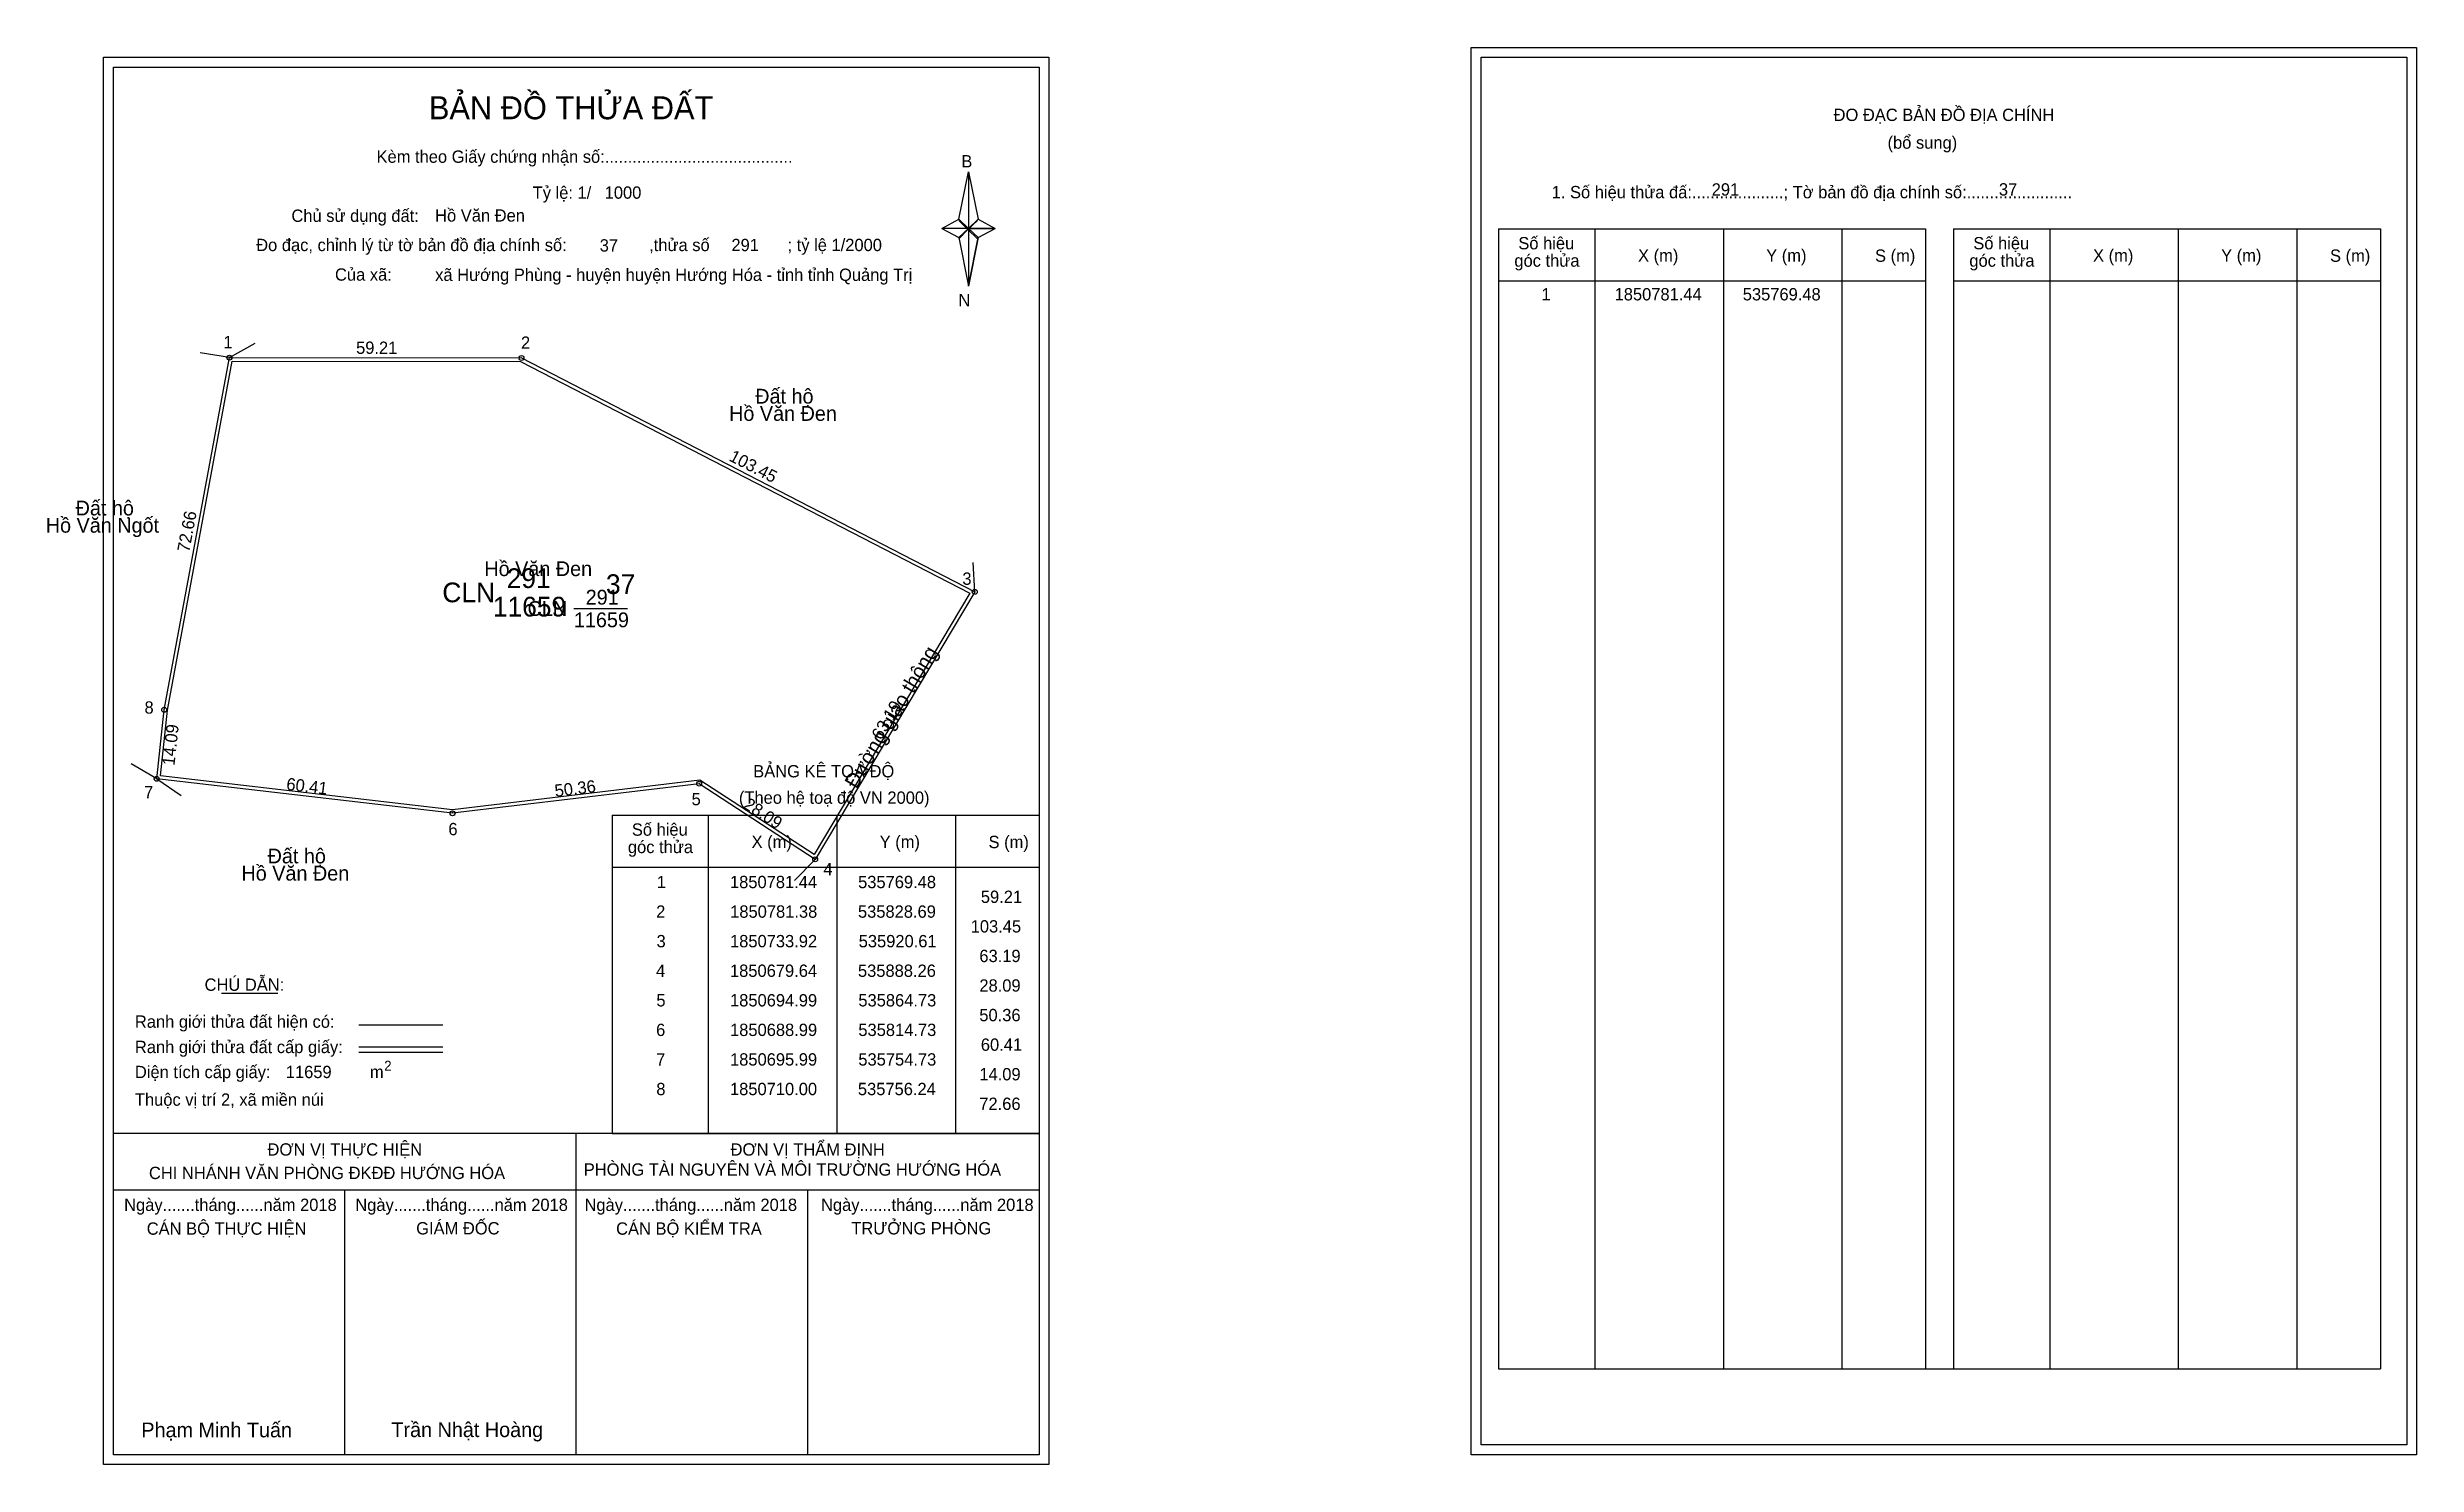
# Model space of a CAD drawing. Extents: x 535733 to 536213, y 1850557 to 1850844.
import ezdxf

# ---------------------------------------------------------------- set-up
doc = ezdxf.new("R2010")
doc.units = 0
for name, color, linetype in [('Level 1', 7, 'Continuous'), ('Level 10', 7, 'Continuous'), ('Level 11', 7, 'Continuous'), ('Level 13', 7, 'Continuous'), ('Level 2', 7, 'Continuous'), ('Level 27', 7, 'Continuous'), ('Level 3', 7, 'Continuous'), ('Level 36', 7, 'Continuous'), ('Level 4', 7, 'Continuous'), ('Level 49', 7, 'Continuous'), ('Level 5', 7, 'Continuous'), ('Level 53', 7, 'Continuous'), ('Level 55', 7, 'Continuous'), ('Level 6', 7, 'Continuous'), ('Level 63', 7, 'Continuous'), ('Level 7', 7, 'Continuous'), ('Level 8', 7, 'Continuous'), ('Level 9', 7, 'Continuous')]:
    doc.layers.add(name, color=color, linetype=linetype)

msp = doc.modelspace()

# ---------------------------------------------------------------- linework, layer by layer
at = {"layer": 'Level 1'}
for p, q in [((535745.97, 1850840.4), (535745.97, 1850840.4)), ((536023.29, 1850842.4), (536023.29, 1850842.4)), ((535917.39, 1850809.52), (535919.36, 1850819.16)), ((535919.36, 1850819.16), (535919.36, 1850807.64)), ((535919.36, 1850819.16), (535921.32, 1850809.52)), ((535913.94, 1850807.64), (535917.39, 1850809.52)), ((535917.39, 1850809.52), (535919.36, 1850807.64)), ((535919.21, 1850807.42), (535917.39, 1850809.3)), ((535919.36, 1850807.64), (535917.39, 1850805.8)), ((535919.21, 1850807.42), (535917.39, 1850805.58)), ((535917.39, 1850805.58), (535919.21, 1850807.42)), ((535921.18, 1850809.3), (535919.21, 1850807.42)), ((535919.21, 1850807.42), (535921.18, 1850809.3)), ((535921.18, 1850805.58), (535919.21, 1850807.42)), ((535921.32, 1850809.52), (535919.36, 1850807.64)), ((535919.36, 1850807.64), (535919.36, 1850795.94)), ((535919.36, 1850807.64), (535924.77, 1850807.64)), ((535919.36, 1850807.64), (535921.32, 1850805.8)), ((535921.32, 1850805.8), (535924.77, 1850807.64)), ((536026.82, 1850807.55), (536113.42, 1850807.55)), ((536046.41, 1850576.28), (536046.41, 1850807.55)), ((536072.48, 1850576.28), (536072.48, 1850807.55)), ((536096.46, 1850807.55), (536096.46, 1850576.28)), ((536113.42, 1850807.55), (536113.42, 1850576.28)), ((536119.08, 1850807.55), (536205.68, 1850807.55)), ((536138.67, 1850576.28), (536138.67, 1850807.55)), ((536164.74, 1850576.28), (536164.74, 1850807.55)), ((536188.71, 1850807.55), (536188.71, 1850576.28)), ((536205.68, 1850807.55), (536205.68, 1850576.28)), ((535917.39, 1850805.8), (535919.36, 1850795.94)), ((535921.32, 1850805.8), (535919.36, 1850795.94)), ((536026.82, 1850797.02), (536113.42, 1850797.02)), ((536119.08, 1850797.02), (536205.68, 1850797.02)), ((535847.06, 1850688.58), (535933.66, 1850688.58)), ((535866.65, 1850624.05), (535866.65, 1850688.58)), ((535892.72, 1850624.05), (535892.72, 1850688.58)), ((535916.69, 1850688.58), (535916.69, 1850624.05)), ((535847.06, 1850678.05), (535933.66, 1850678.05)), ((535767.88, 1850652.47), (535779.29, 1850652.47)), ((535795.75, 1850646.06), (535812.76, 1850646.06)), ((535795.75, 1850641.62), (535812.76, 1850641.62)), ((535795.75, 1850640.52), (535812.76, 1850640.52)), ((535852.79, 1850624.05), (535745.96, 1850624.05)), ((535933.66, 1850624.05), (535828.82, 1850624.05)), ((535839.81, 1850558.83), (535839.81, 1850624.05)), ((535847.06, 1850624.05), (535933.66, 1850624.05)), ((535933.66, 1850612.5), (535745.96, 1850612.5)), ((535792.89, 1850558.83), (535792.89, 1850612.5)), ((535886.74, 1850558.83), (535886.74, 1850612.5)), ((536026.82, 1850576.28), (536205.68, 1850576.28)), ((535933.66, 1850558.83), (535933.66, 1850558.83)), ((536210.99, 1850560.83), (536210.99, 1850560.83))]:
    msp.add_line(p, q, dxfattribs=at)
for points in [[(535917.39, 1850809.52), (535919.36, 1850819.16), (535919.36, 1850807.64)], [(535913.94, 1850807.64), (535917.39, 1850805.8), (535919.36, 1850807.64)], [(535919.36, 1850807.64), (535921.32, 1850809.52), (535924.77, 1850807.64)], [(535919.36, 1850807.64), (535919.36, 1850795.94), (535921.32, 1850805.8)]]:
    msp.add_lwpolyline(points, close=True, dxfattribs=at)
at = {"layer": 'Level 10'}
for points in [[(535828.69, 1850781.38), (535920.61, 1850733.92), (535888.26, 1850679.64), (535864.73, 1850694.99), (535814.73, 1850688.99), (535754.73, 1850695.99), (535756.24, 1850710), (535769.48, 1850781.44)], [(535828.52, 1850780.68), (535919.63, 1850733.64), (535888.03, 1850680.62), (535864.9, 1850695.72), (535814.73, 1850689.69), (535755.5, 1850696.6), (535756.93, 1850709.9), (535770.06, 1850780.74)]]:
    msp.add_lwpolyline(points, close=True, dxfattribs=at)
at = {"layer": 'Level 11'}
for centre in [(535769.48, 1850781.44), (535828.69, 1850781.38), (535828.69, 1850781.38), (535920.61, 1850733.92), (535756.24, 1850710), (535754.73, 1850695.99), (535864.73, 1850694.99), (535814.73, 1850688.99), (535888.26, 1850679.64)]:
    msp.add_circle(centre, 0.5, dxfattribs=at)
at = {"layer": 'Level 27'}
for p, q in [((535769.48, 1850781.44), (535763.57, 1850782.45)), ((535769.48, 1850781.44), (535774.73, 1850784.35)), ((535920.61, 1850733.92), (535920.27, 1850739.91)), ((535754.73, 1850695.99), (535749.54, 1850699)), ((535754.73, 1850695.99), (535759.68, 1850692.6)), ((535888.26, 1850679.64), (535884.04, 1850675.37))]:
    msp.add_line(p, q, dxfattribs=at)
at = {"layer": 'Level 3'}
for p, q in [((536026.82, 1850807.55), (536026.82, 1850576.28)), ((536119.08, 1850807.55), (536119.08, 1850576.28)), ((535847.06, 1850688.58), (535847.06, 1850624.05))]:
    msp.add_line(p, q, dxfattribs=at)
at = {"layer": 'Level 63'}
for points in [[(535743.96, 1850842.4), (535935.66, 1850842.4), (535935.66, 1850556.83), (535743.96, 1850556.83)], [(535745.96, 1850840.4), (535933.66, 1850840.4), (535933.66, 1850558.83), (535745.96, 1850558.83)], [(536021.29, 1850844.4), (536212.99, 1850844.4), (536212.99, 1850558.83), (536021.29, 1850558.83)], [(536023.29, 1850842.4), (536210.99, 1850842.4), (536210.99, 1850560.83), (536023.29, 1850560.83)]]:
    msp.add_lwpolyline(points, close=True, dxfattribs=at)
at = {"layer": 'Level 9'}
msp.add_line((535839.32, 1850730.54), (535850.23, 1850730.54), dxfattribs=at)

# ---------------------------------------------------------------- texts
at = {"layer": 'Level 1'}
for s, height, p in [('BẢN ĐỒ THỬA ĐẤT', 4.6657, (535809.93, 1850829.81)), ('ĐO ĐẠC BẢN ĐỒ ĐỊA CHÍNH', 2.5, (536094.77, 1850829.46)), ('(bổ sung)', 2.5, (536105.71, 1850823.84)), ('Kèm theo Giấy chứng nhận số:.........................................', 2.5, (535799.31, 1850820.98)), ('B', 2.5, (535917.9, 1850820.04)), ('1. Số hiệu thửa đấ:....................; Tờ bản đồ địa chính số:.......................', 2.5, (536037.6, 1850813.78)), ('Chủ sử dụng đất:', 2.5, (535782.05, 1850808.99)), ('Số hiệu', 2.5, (536030.84, 1850803.42)), ('Số hiệu', 2.5, (536123.1, 1850803.42)), ('Đo đạc, chỉnh lý từ tờ bản đồ địa chính số:                  ,thửa số                 ; tỷ lệ 1/2000', 2.5, (535774.9, 1850803.06)), ('góc thửa', 2.5, (536030.04, 1850799.89)), ('X (m)', 2.5, (536055.12, 1850800.94)), ('Y (m)', 2.5, (536081.1, 1850800.94)), ('S (m)', 2.5, (536103.17, 1850800.89)), ('góc thửa', 2.5, (536122.3, 1850799.89)), ('X (m)', 2.5, (536147.38, 1850800.94)), ('Y (m)', 2.5, (536173.35, 1850800.94)), ('S (m)', 2.5, (536195.43, 1850800.89)), ('Của xã:', 2.5, (535790.89, 1850797.06)), ('N', 2.5, (535917.3, 1850791.87)), ('BẢNG KÊ TỌA ĐỘ', 2.5, (535875.69, 1850696.28)), ('(Theo hệ toạ độ VN 2000)', 2.5, (535872.79, 1850690.92)), ('Số hiệu', 2.5, (535851.08, 1850684.44)), ('góc thửa', 2.5, (535850.28, 1850680.91)), ('X (m)', 2.5, (535875.36, 1850681.97)), ('Y (m)', 2.5, (535901.33, 1850681.97)), ('S (m)', 2.5, (535923.41, 1850681.92)), ('CHÚ DẪN:', 2.5, (535764.44, 1850652.97)), ('Ranh giới thửa đất hiện có:', 2.5, (535750.31, 1850645.47)), ('Ranh giới thửa đất cấp giấy:', 2.5, (535750.31, 1850640.33)), ('Diện tích cấp giấy:', 2.5, (535750.31, 1850635.25)), ('2', 2, (535800.87, 1850636.78)), ('m', 2.5, (535797.97, 1850635.27)), ('Thuộc vị trí 2, xã miền núi', 2.5, (535750.31, 1850629.65)), ('ĐƠN VỊ THỰC HIỆN', 2.5, (535777.2, 1850619.53)), ('ĐƠN VỊ THẨM ĐỊNH', 2.5, (535871.1, 1850619.53)), ('CHI NHÁNH VĂN PHÒNG ĐKĐĐ HƯỚNG HÓA', 2.5, (535753.16, 1850614.77)), ('PHÒNG TÀI NGUYÊN VÀ MÔI TRƯỜNG HƯỚNG HÓA', 2.5, (535841.33, 1850615.46)), ('Ngày.......tháng......năm 2018', 2.5, (535748.13, 1850608.3)), ('Ngày.......tháng......năm 2018', 2.5, (535795, 1850608.3)), ('Ngày.......tháng......năm 2018', 2.5, (535841.48, 1850608.3)), ('Ngày.......tháng......năm 2018', 2.5, (535889.44, 1850608.3)), ('CÁN BỘ THỰC HIỆN', 2.5, (535752.71, 1850603.48)), ('GIÁM ĐỐC', 2.5, (535807.35, 1850603.54)), ('CÁN BỘ KIỂM TRA', 2.5, (535847.89, 1850603.48)), ('TRƯỞNG PHÒNG', 2.5, (535895.58, 1850603.54)), ('Phạm Minh Tuấn', 3, (535751.62, 1850562.37)), ('Trần Nhật Hoàng', 3, (535802.32, 1850562.42))]:
    msp.add_text(s, height=height, dxfattribs=at).set_placement(p)
at = {"layer": 'Level 11'}
msp.add_text('Tỷ lệ: 1/', height=2.5, dxfattribs=at).set_placement((535830.97, 1850813.67))
at = {"layer": 'Level 13'}
for s, p in [('291', (535841.72, 1850731.34)), ('CLN', (535829.93, 1850729.04)), ('11659', (535839.33, 1850726.74))]:
    msp.add_text(s, height=3, dxfattribs=at).set_placement(p)
at = {"layer": 'Level 2'}
msp.add_text('Hồ Văn Đen', height=3, dxfattribs=at).set_placement((535821.17, 1850737.12))
at = {"layer": 'Level 3'}
msp.add_text('CLN ', height=4, dxfattribs=at).set_placement((535812.65, 1850731.81))
at = {"layer": 'Level 36'}
for s, p in [('Đất hộ', (535876.1, 1850772.12)), ('Hồ Văn Đen', (535870.8, 1850768.62)), ('Hồ Văn Ngốt', (535732.24, 1850745.93)), ('Đất hộ', (535738.29, 1850749.43)), ('Đất hộ', (535777.22, 1850678.83)), ('Hồ Văn Đen', (535771.92, 1850675.33))]:
    msp.add_text(s, height=3, dxfattribs=at).set_placement(p)
at = {"layer": 'Level 4'}
msp.add_text('291', height=4, dxfattribs=at).set_placement((535825.71, 1850734.7))
at = {"layer": 'Level 49'}
for s, rotation, p in [('59.21', 359.9419, (535795.16, 1850782.21)), ('103.45', 332.6919, (535870.61, 1850760.64)), ('72.66', 79.5005, (535761.33, 1850741.85)), ('63.19', 59.2057, (535901.66, 1850703.69)), ('14.09', 83.8484, (535758.33, 1850698.59)), ('60.41', 353.3456, (535780.92, 1850693.74)), ('50.36', 6.8428, (535835.58, 1850692.3)), ('28.09', 326.8812, (535873.52, 1850690.21))]:
    msp.add_text(s, height=2.5, rotation=rotation, dxfattribs=at).set_placement(p)
at = {"layer": 'Level 5'}
msp.add_text('11659', height=4, dxfattribs=at).set_placement((535822.89, 1850728.92))
at = {"layer": 'Level 53'}
for s, p in [('1', (536035.54, 1850793.06)), ('1850781.44', (536050.36, 1850793.06)), ('535769.48', (536076.35, 1850793.06)), ('1', (535856.16, 1850673.8)), ('1850781.44', (535870.98, 1850673.8)), ('535769.48', (535896.96, 1850673.8)), ('59.21', (535921.85, 1850670.8)), ('2', (535856.01, 1850667.8)), ('1850781.38', (535871.02, 1850667.8)), ('535828.69', (535896.93, 1850667.8)), ('103.45', (535919.79, 1850664.8)), ('3', (535856.09, 1850661.8)), ('1850733.92', (535870.99, 1850661.8)), ('535920.61', (535897.08, 1850661.8)), ('4', (535856, 1850655.8)), ('1850679.64', (535870.98, 1850655.8)), ('535888.26', (535896.93, 1850655.8)), ('63.19', (535921.55, 1850658.8)), ('28.09', (535921.55, 1850652.8)), ('5', (535856.05, 1850649.8)), ('1850694.99', (535870.99, 1850649.8)), ('535864.73', (535897.01, 1850649.8)), ('50.36', (535921.54, 1850646.8)), ('6', (535856, 1850643.8)), ('1850688.99', (535870.99, 1850643.8)), ('535814.73', (535897.01, 1850643.8)), ('60.41', (535921.85, 1850640.8)), ('7', (535856.01, 1850637.8)), ('1850695.99', (535870.99, 1850637.8)), ('535754.73', (535897.01, 1850637.8)), ('8', (535856.04, 1850631.8)), ('1850710.00', (535870.98, 1850631.8)), ('535756.24', (535896.92, 1850631.8)), ('14.09', (535921.55, 1850634.8)), ('72.66', (535921.54, 1850628.8))]:
    msp.add_text(s, height=2.5, dxfattribs=at).set_placement(p)
at = {"layer": 'Level 55'}
for s, height, p in [('1', 0.4, (535769.37, 1850781.44)), ('0', 0.11, (535769.44, 1850781.33)), ('0', 0.11, (535769.44, 1850781.33)), ('0', 0.11, (535769.44, 1850781.33)), ('2', 0.4, (535828.55, 1850781.38)), ('0', 0.11, (535828.65, 1850781.27)), ('3', 0.4, (535920.49, 1850733.92)), ('0', 0.11, (535920.57, 1850733.81)), ('8', 0.4, (535756.11, 1850710)), ('0', 0.11, (535756.2, 1850709.89)), ('0', 0.11, (535756.2, 1850709.89)), ('7', 0.4, (535754.6, 1850695.99)), ('0', 0.11, (535754.69, 1850695.88)), ('0', 0.11, (535754.69, 1850695.88)), ('0', 0.11, (535754.69, 1850695.88)), ('0', 0.11, (535754.69, 1850695.88)), ('5', 0.4, (535864.6, 1850694.99)), ('0', 0.11, (535864.69, 1850694.88)), ('0', 0.11, (535864.69, 1850694.88)), ('6', 0.4, (535814.59, 1850688.99)), ('0', 0.11, (535814.69, 1850688.88)), ('0', 0.11, (535814.69, 1850688.88)), ('4', 0.4, (535888.12, 1850679.64)), ('0', 0.11, (535888.22, 1850679.53)), ('0', 0.11, (535888.22, 1850679.53))]:
    msp.add_text(s, height=height, dxfattribs=at).set_placement(p)
at = {"layer": 'Level 6'}
for s, p in [('1000', (535845.57, 1850813.69)), ('291', (536070.05, 1850814.32)), ('37', (536128.29, 1850814.34)), ('Hồ Văn Đen', (535811.19, 1850809.05)), ('37', (535844.57, 1850802.97)), ('291', (535871.27, 1850803.05)), ('xã Hướng Phùng - huyện huyện Hướng Hóa - tỉnh tỉnh Quảng Trị', (535811.2, 1850797.01)), ('11659', (535780.91, 1850635.26))]:
    msp.add_text(s, height=2.5, dxfattribs=at).set_placement(p)
at = {"layer": 'Level 7'}
msp.add_text('37', height=4, dxfattribs=at).set_placement((535845.83, 1850733.48))
at = {"layer": 'Level 8'}
msp.add_text('Đường giao thông', height=3, rotation=59.2057, dxfattribs=at).set_placement((535896.61, 1850693.8))
at = {"layer": 'Level 9'}
for s, p in [('1', (535768.25, 1850783.34)), ('2', (535828.6, 1850783.24)), ('3', (535918.1, 1850735.35)), ('8', (535752.26, 1850709.21)), ('7', (535752.18, 1850692.03)), ('5', (535863.2, 1850690.62)), ('6', (535813.88, 1850684.54)), ('4', (535889.93, 1850676.43))]:
    msp.add_text(s, height=2.5, dxfattribs=at).set_placement(p)

doc.saveas('drawing.dxf')
